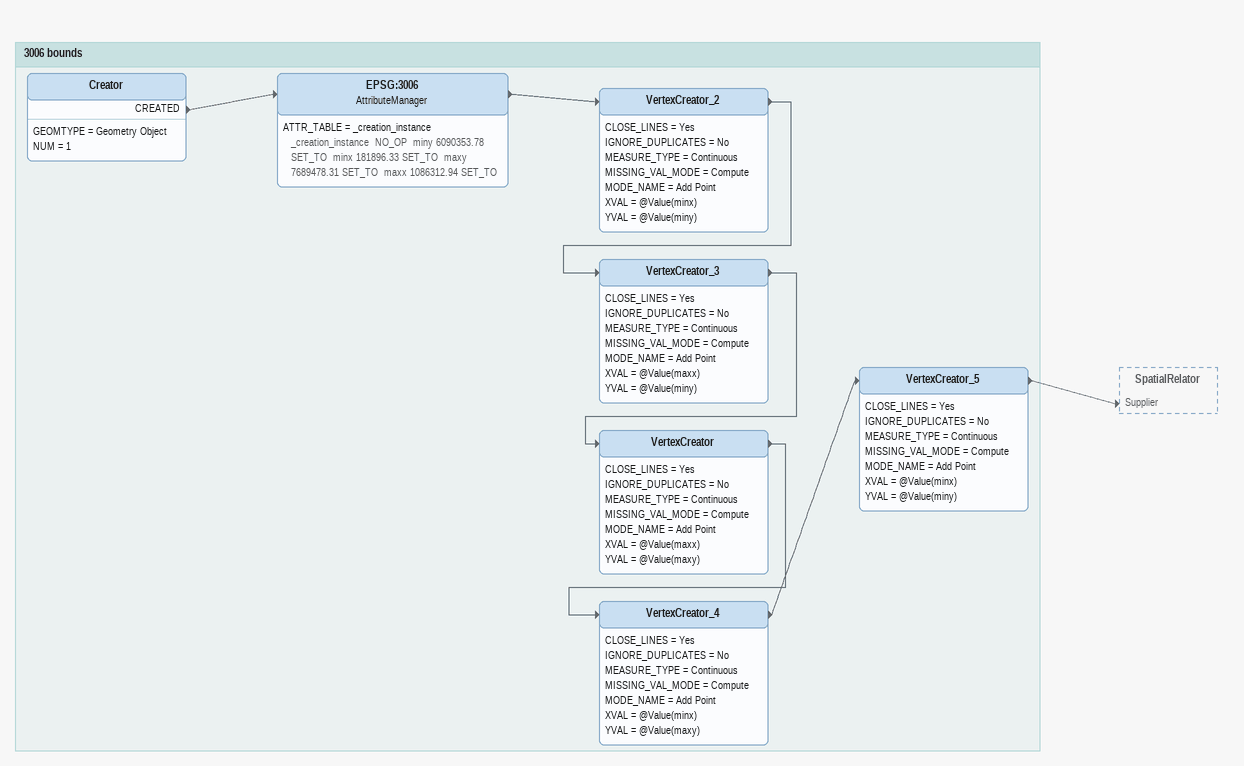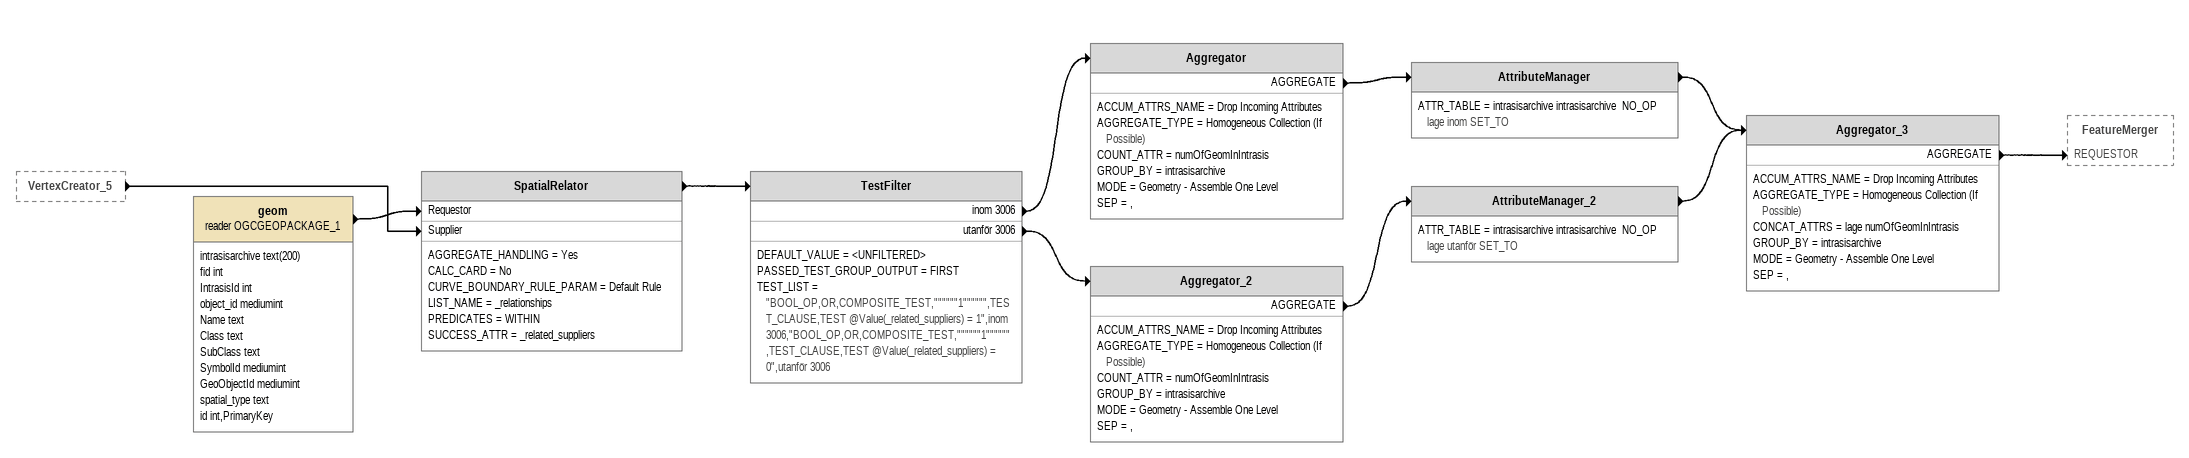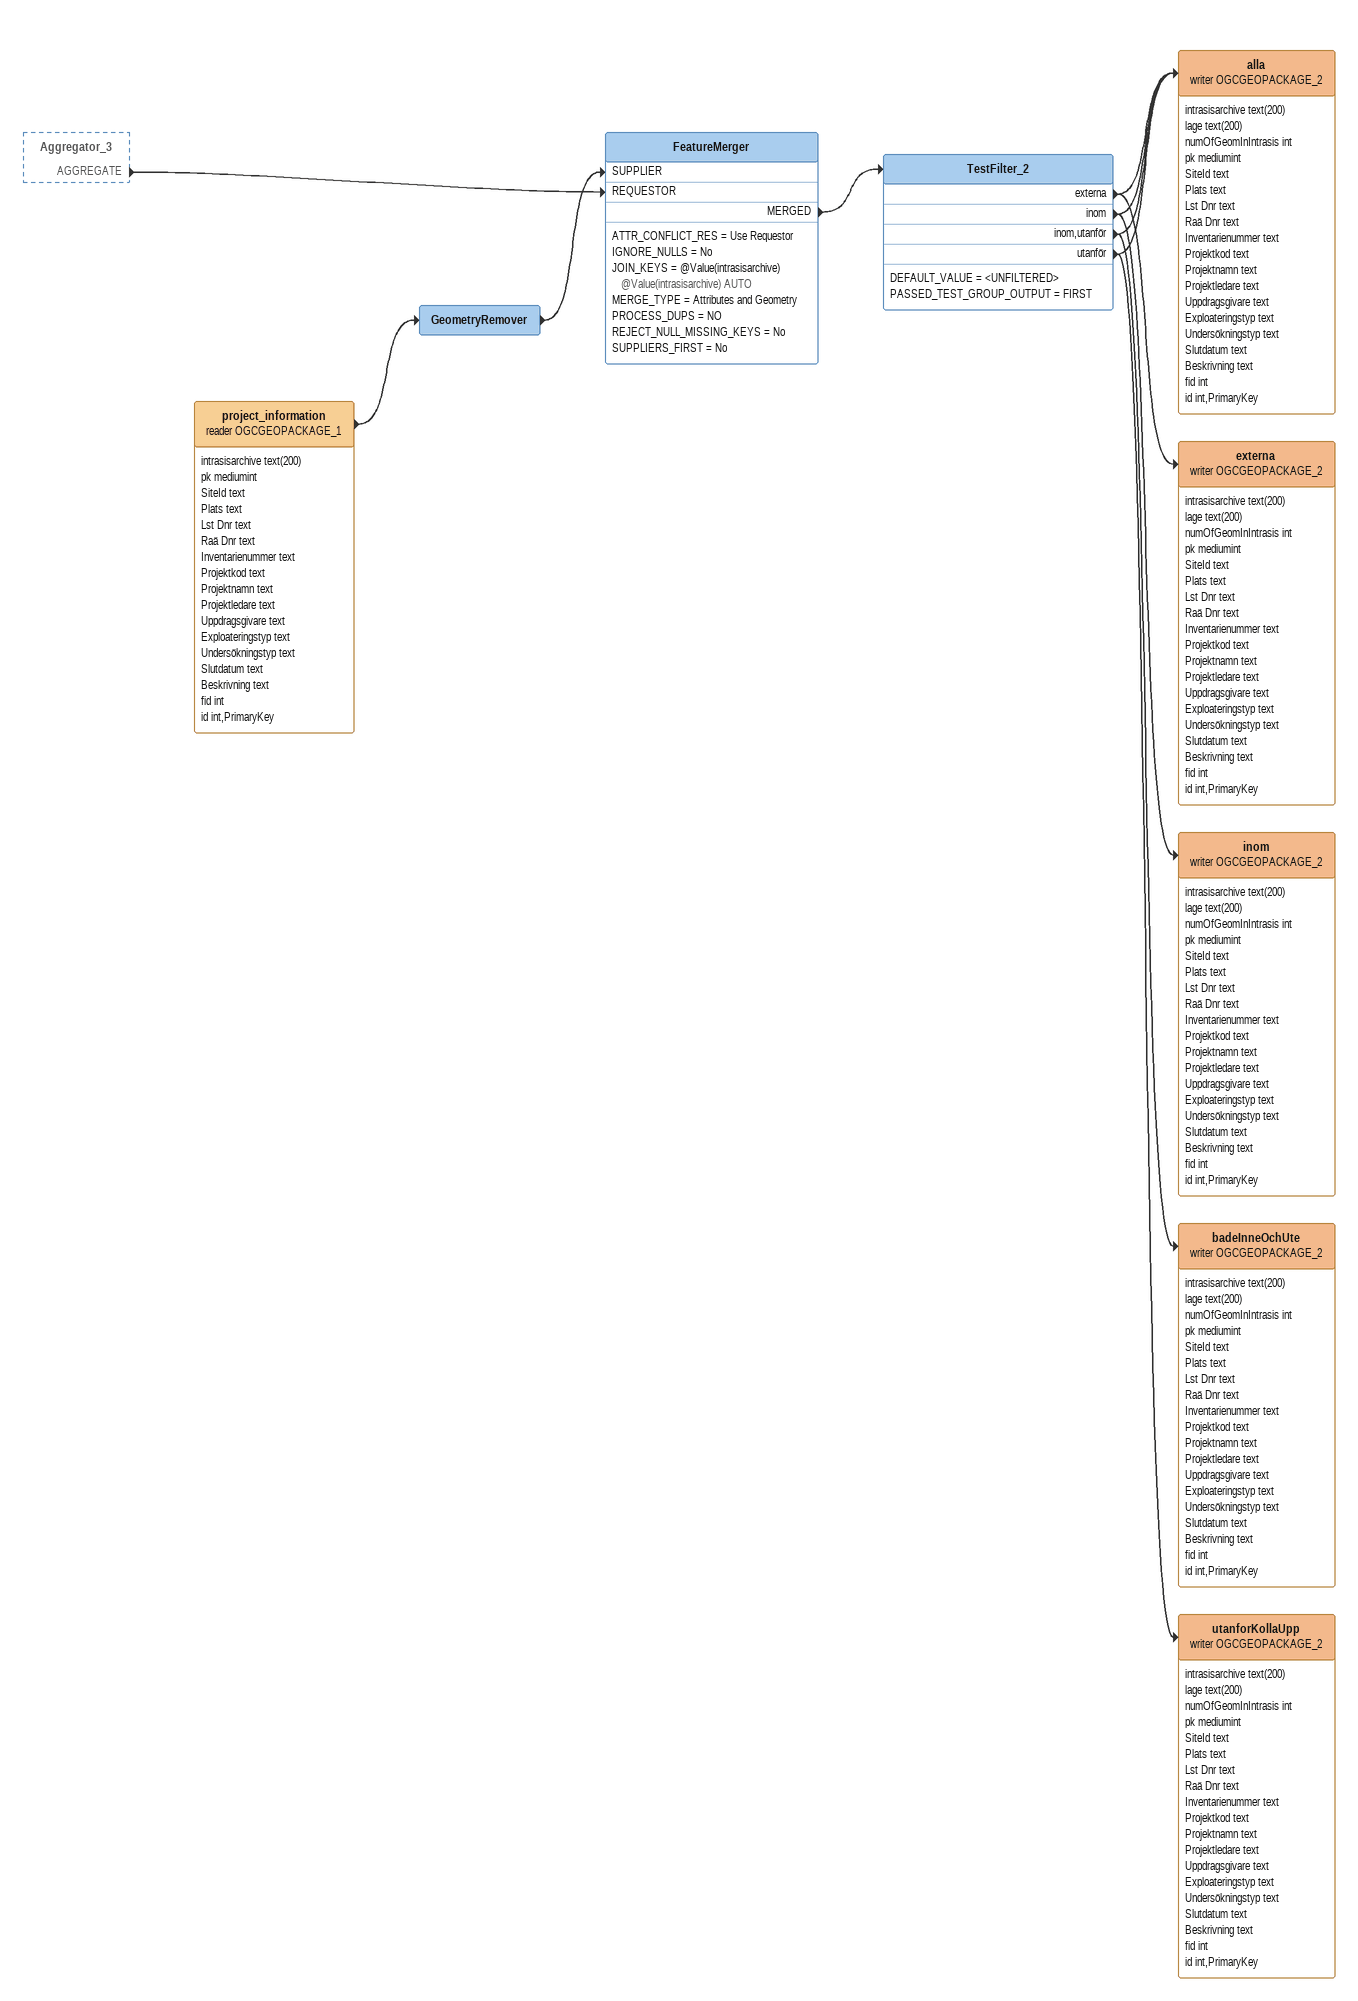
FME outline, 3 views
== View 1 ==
Bookmark: 3006 bounds
Creator
    GEOMTYPE = Geometry Object
    NUM = 1
    CREATED -> EPSG:3006
EPSG:3006: AttributeManager
    ATTR_TABLE = _creation_instance _creation_instance  NO_OP  miny 6090353.78 SET_TO  minx 181896.33 SET_TO  maxy 7689478.31 SET_TO  maxx 1086312.94 SET_TO
    -> VertexCreator_2
VertexCreator_2
    CLOSE_LINES = Yes
    IGNORE_DUPLICATES = No
    MEASURE_TYPE = Continuous
    MISSING_VAL_MODE = Compute
    MODE_NAME = Add Point
    XVAL = @Value(minx)
    YVAL = @Value(miny)
    -> VertexCreator_3
VertexCreator_3
    CLOSE_LINES = Yes
    IGNORE_DUPLICATES = No
    MEASURE_TYPE = Continuous
    MISSING_VAL_MODE = Compute
    MODE_NAME = Add Point
    XVAL = @Value(maxx)
    YVAL = @Value(miny)
    -> VertexCreator
VertexCreator
    CLOSE_LINES = Yes
    IGNORE_DUPLICATES = No
    MEASURE_TYPE = Continuous
    MISSING_VAL_MODE = Compute
    MODE_NAME = Add Point
    XVAL = @Value(maxx)
    YVAL = @Value(maxy)
    -> VertexCreator_4
VertexCreator_4
    CLOSE_LINES = Yes
    IGNORE_DUPLICATES = No
    MEASURE_TYPE = Continuous
    MISSING_VAL_MODE = Compute
    MODE_NAME = Add Point
    XVAL = @Value(minx)
    YVAL = @Value(maxy)
    -> VertexCreator_5
VertexCreator_5
    CLOSE_LINES = Yes
    IGNORE_DUPLICATES = No
    MEASURE_TYPE = Continuous
    MISSING_VAL_MODE = Compute
    MODE_NAME = Add Point
    XVAL = @Value(minx)
    YVAL = @Value(miny)
    -> SpatialRelator [Supplier]

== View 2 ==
VertexCreator_5 [outside]
    -> SpatialRelator [Supplier]
geom (reader OGCGEOPACKAGE_1)
    attributes: intrasisarchive text(200), fid int, IntrasisId int, object_id mediumint, Name text, Class text, SubClass text, SymbolId mediumint, GeoObjectId mediumint, spatial_type text, id int,PrimaryKey
    -> SpatialRelator [Requestor]
SpatialRelator
    AGGREGATE_HANDLING = Yes
    CALC_CARD = No
    CURVE_BOUNDARY_RULE_PARAM = Default Rule
    LIST_NAME = _relationships
    PREDICATES = WITHIN
    SUCCESS_ATTR = _related_suppliers
    -> TestFilter
TestFilter
    DEFAULT_VALUE = <UNFILTERED>
    PASSED_TEST_GROUP_OUTPUT = FIRST
    TEST_LIST = "BOOL_OP,OR,COMPOSITE_TEST,""""""1"""""",TEST_CLAUSE,TEST @Value(_related_suppliers) = 1",inom 3006,"BOOL_OP,OR,COMPOSITE_TEST,""""""1"""""",TEST_CLAUSE,TEST @Value(_related_suppliers) = 0",utanför 3006
    inom 3006 -> Aggregator
    utanför 3006 -> Aggregator_2
Aggregator
    ACCUM_ATTRS_NAME = Drop Incoming Attributes
    AGGREGATE_TYPE = Homogeneous Collection (If Possible)
    COUNT_ATTR = numOfGeomInIntrasis
    GROUP_BY = intrasisarchive
    MODE = Geometry - Assemble One Level
    SEP = ,
    AGGREGATE -> AttributeManager
AttributeManager
    ATTR_TABLE = intrasisarchive intrasisarchive  NO_OP  lage inom SET_TO
    -> Aggregator_3
Aggregator_2
    ACCUM_ATTRS_NAME = Drop Incoming Attributes
    AGGREGATE_TYPE = Homogeneous Collection (If Possible)
    COUNT_ATTR = numOfGeomInIntrasis
    GROUP_BY = intrasisarchive
    MODE = Geometry - Assemble One Level
    SEP = ,
    AGGREGATE -> AttributeManager_2
AttributeManager_2
    ATTR_TABLE = intrasisarchive intrasisarchive  NO_OP  lage utanför SET_TO
    -> Aggregator_3
Aggregator_3
    ACCUM_ATTRS_NAME = Drop Incoming Attributes
    AGGREGATE_TYPE = Homogeneous Collection (If Possible)
    CONCAT_ATTRS = lage numOfGeomInIntrasis
    GROUP_BY = intrasisarchive
    MODE = Geometry - Assemble One Level
    SEP = ,
    AGGREGATE -> FeatureMerger [REQUESTOR]

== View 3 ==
Aggregator_3 [outside]
    AGGREGATE -> FeatureMerger [REQUESTOR]
project_information (reader OGCGEOPACKAGE_1)
    attributes: intrasisarchive text(200), pk mediumint, SiteId text, Plats text, Lst Dnr text, Raä Dnr text, Inventarienummer text, Projektkod text, Projektnamn text, Projektledare text, Uppdragsgivare text, Exploateringstyp text, Undersökningstyp text, Slutdatum text, Beskrivning text, fid int, id int,PrimaryKey
    -> GeometryRemover
GeometryRemover
    -> FeatureMerger [SUPPLIER]
FeatureMerger
    ATTR_CONFLICT_RES = Use Requestor
    IGNORE_NULLS = No
    JOIN_KEYS = @Value(intrasisarchive) @Value(intrasisarchive) AUTO
    MERGE_TYPE = Attributes and Geometry
    PROCESS_DUPS = NO
    REJECT_NULL_MISSING_KEYS = No
    SUPPLIERS_FIRST = No
    MERGED -> TestFilter_2
TestFilter_2
    DEFAULT_VALUE = <UNFILTERED>
    PASSED_TEST_GROUP_OUTPUT = FIRST
    externa -> externa (writer OGCGEOPACKAGE_2)
    externa -> alla (writer OGCGEOPACKAGE_2)
    inom -> inom (writer OGCGEOPACKAGE_2)
    inom -> alla (writer OGCGEOPACKAGE_2)
    inom,utanför -> badeInneOchUte (writer OGCGEOPACKAGE_2)
    inom,utanför -> alla (writer OGCGEOPACKAGE_2)
    utanför -> utanforKollaUpp (writer OGCGEOPACKAGE_2)
    utanför -> alla (writer OGCGEOPACKAGE_2)
alla (writer OGCGEOPACKAGE_2)
    attributes: intrasisarchive text(200), lage text(200), numOfGeomInIntrasis int, pk mediumint, SiteId text, Plats text, Lst Dnr text, Raä Dnr text, Inventarienummer text, Projektkod text, Projektnamn text, Projektledare text, Uppdragsgivare text, Exploateringstyp text, Undersökningstyp text, Slutdatum text, Beskrivning text, fid int, id int,PrimaryKey
externa (writer OGCGEOPACKAGE_2)
    attributes: intrasisarchive text(200), lage text(200), numOfGeomInIntrasis int, pk mediumint, SiteId text, Plats text, Lst Dnr text, Raä Dnr text, Inventarienummer text, Projektkod text, Projektnamn text, Projektledare text, Uppdragsgivare text, Exploateringstyp text, Undersökningstyp text, Slutdatum text, Beskrivning text, fid int, id int,PrimaryKey
inom (writer OGCGEOPACKAGE_2)
    attributes: intrasisarchive text(200), lage text(200), numOfGeomInIntrasis int, pk mediumint, SiteId text, Plats text, Lst Dnr text, Raä Dnr text, Inventarienummer text, Projektkod text, Projektnamn text, Projektledare text, Uppdragsgivare text, Exploateringstyp text, Undersökningstyp text, Slutdatum text, Beskrivning text, fid int, id int,PrimaryKey
badeInneOchUte (writer OGCGEOPACKAGE_2)
    attributes: intrasisarchive text(200), lage text(200), numOfGeomInIntrasis int, pk mediumint, SiteId text, Plats text, Lst Dnr text, Raä Dnr text, Inventarienummer text, Projektkod text, Projektnamn text, Projektledare text, Uppdragsgivare text, Exploateringstyp text, Undersökningstyp text, Slutdatum text, Beskrivning text, fid int, id int,PrimaryKey
utanforKollaUpp (writer OGCGEOPACKAGE_2)
    attributes: intrasisarchive text(200), lage text(200), numOfGeomInIntrasis int, pk mediumint, SiteId text, Plats text, Lst Dnr text, Raä Dnr text, Inventarienummer text, Projektkod text, Projektnamn text, Projektledare text, Uppdragsgivare text, Exploateringstyp text, Undersökningstyp text, Slutdatum text, Beskrivning text, fid int, id int,PrimaryKey
